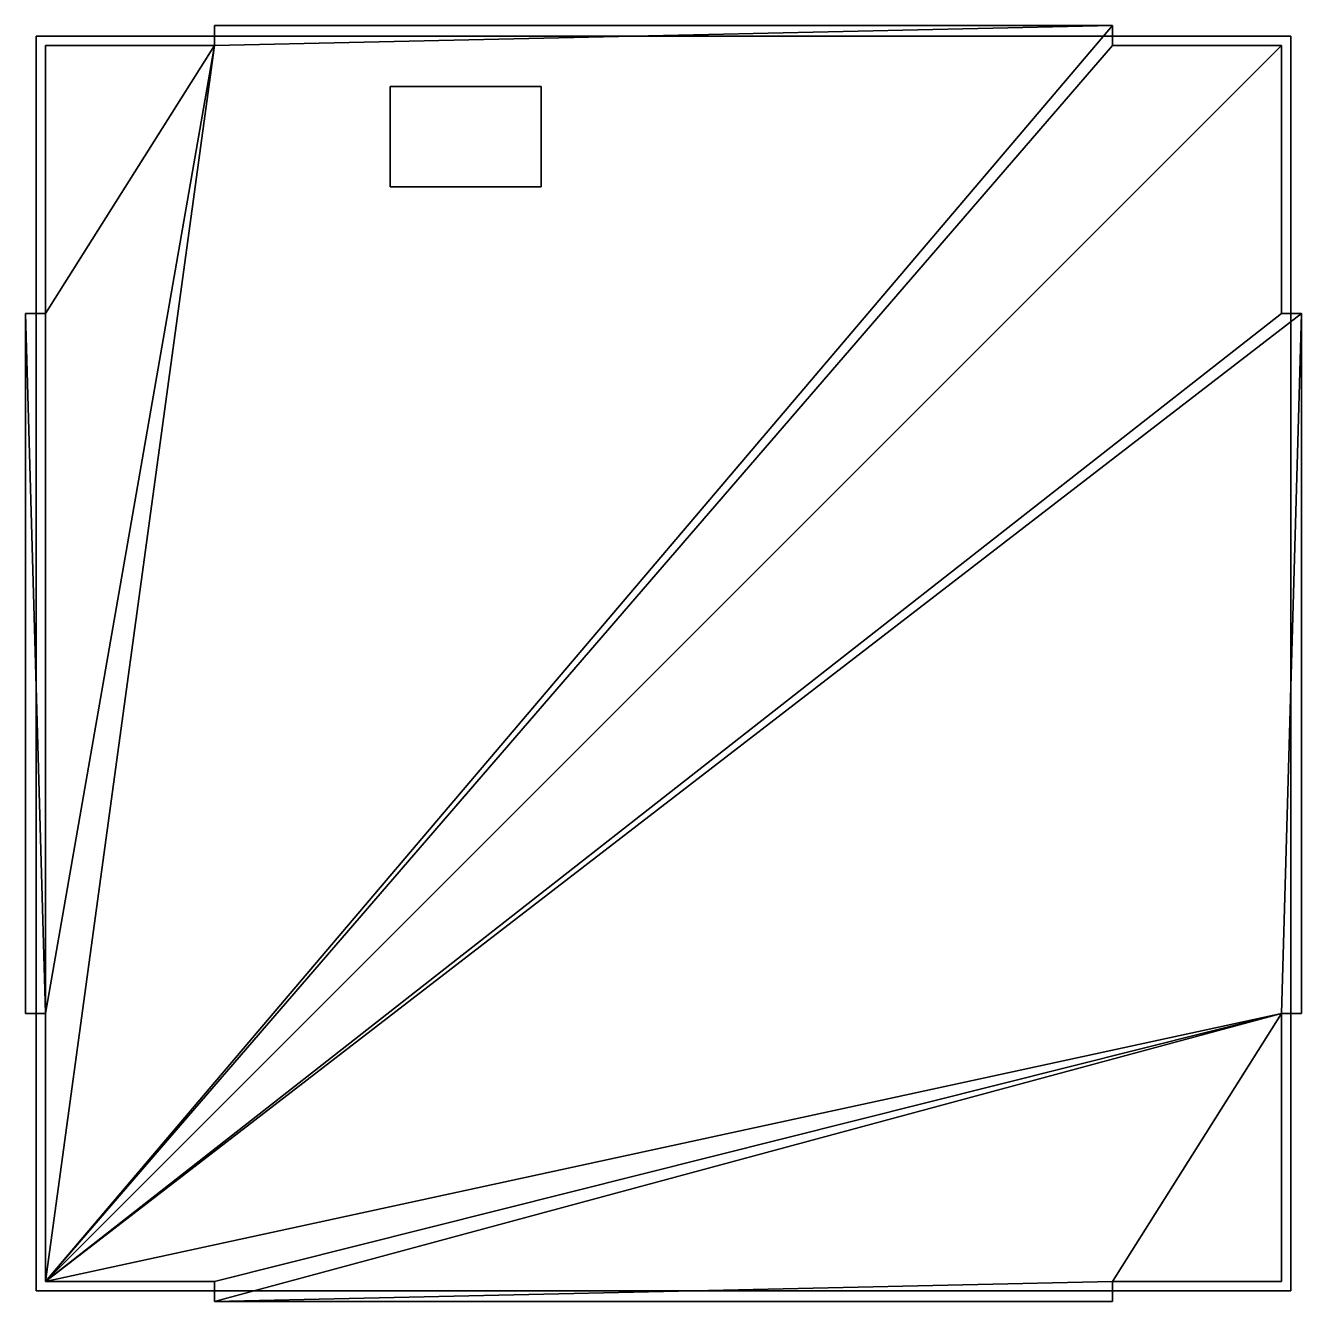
# Model space of a CAD drawing. Extents: x -0.064 to 0.064, y -0.064 to 0.064.
import ezdxf

# ---------------------------------------------------------------- set-up
doc = ezdxf.new("R2010")
doc.units = 0

# ---------------------------------------------------------------- blocks, each defined once
blk = doc.blocks.new('TOP_SILKSCREEN_Polygon_83')
at = {"layer": '2', "color": 2}
for points in [[(-0.02719, 0.04743), (-0.02719, 0.05743), (-0.01219, 0.05743), (-0.01219, 0.04743)], [(-0.02719, 0.04743, 0.032), (-0.02719, 0.05743, 0.032), (-0.01219, 0.05743, 0.032), (-0.01219, 0.04743, 0.032)], [(-0.02719, 0.04743), (-0.02719, 0.05743), (-0.02719, 0.05743, 0.032), (-0.02719, 0.04743, 0.032)], [(-0.02719, 0.05743), (-0.01219, 0.05743), (-0.01219, 0.05743, 0.032), (-0.02719, 0.05743, 0.032)], [(-0.01219, 0.05743), (-0.01219, 0.04743), (-0.01219, 0.04743, 0.032), (-0.01219, 0.05743, 0.032)], [(-0.01219, 0.04743), (-0.02719, 0.04743), (-0.02719, 0.04743, 0.032), (-0.01219, 0.04743, 0.032)]]:
    blk.add_3dface(points, dxfattribs=at)
blk = doc.blocks.new('TOP_PLACE_BOUND_Polygon_117')
at = {"layer": '8', "color": 8}
for points in [[(-0.0615, -0.0615), (-0.04469, 0.0615), (0.04469, 0.0635)], [(-0.0615, -0.0615), (0.04469, 0.0635), (0.04469, 0.0615)], [(-0.0615, -0.0615, 0.032), (-0.04469, 0.0615, 0.032), (0.04469, 0.0635, 0.032)], [(-0.0615, -0.0615, 0.032), (0.04469, 0.0635, 0.032), (0.04469, 0.0615, 0.032)], [(-0.04469, 0.0615), (-0.04469, 0.0635), (0.04469, 0.0635)], [(-0.04469, 0.0615, 0.032), (-0.04469, 0.0635, 0.032), (0.04469, 0.0635, 0.032)], [(-0.04469, 0.0615), (-0.04469, 0.0635), (-0.04469, 0.0635, 0.032), (-0.04469, 0.0615, 0.032)], [(-0.04469, 0.0635), (0.04469, 0.0635), (0.04469, 0.0635, 0.032), (-0.04469, 0.0635, 0.032)], [(0.04469, 0.0635), (0.04469, 0.0615), (0.04469, 0.0615, 0.032), (0.04469, 0.0635, 0.032)], [(-0.0615, -0.0615), (-0.0615, -0.03484), (-0.04469, 0.0615)], [(-0.0615, -0.03484), (-0.0615, 0.03484), (-0.04469, 0.0615)], [(-0.0615, 0.03484), (-0.0615, 0.0615), (-0.04469, 0.0615)], [(-0.0615, -0.0615), (0.04469, 0.0615), (0.0615, 0.0615)], [(-0.0615, -0.0615), (0.0615, 0.0615), (0.0615, 0.03484)], [(-0.0615, -0.0615, 0.032), (-0.0615, -0.03484, 0.032), (-0.04469, 0.0615, 0.032)], [(-0.0615, -0.03484, 0.032), (-0.0615, 0.03484, 0.032), (-0.04469, 0.0615, 0.032)], [(-0.0615, 0.03484, 0.032), (-0.0615, 0.0615, 0.032), (-0.04469, 0.0615, 0.032)], [(-0.0615, -0.0615, 0.032), (0.04469, 0.0615, 0.032), (0.0615, 0.0615, 0.032)], [(-0.0615, -0.0615, 0.032), (0.0615, 0.0615, 0.032), (0.0615, 0.03484, 0.032)], [(-0.0615, 0.03484), (-0.0615, 0.0615), (-0.0615, 0.0615, 0.032), (-0.0615, 0.03484, 0.032)], [(-0.0615, 0.0615), (-0.04469, 0.0615), (-0.04469, 0.0615, 0.032), (-0.0615, 0.0615, 0.032)], [(0.04469, 0.0615), (0.0615, 0.0615), (0.0615, 0.0615, 0.032), (0.04469, 0.0615, 0.032)], [(0.0615, 0.0615), (0.0615, 0.03484), (0.0615, 0.03484, 0.032), (0.0615, 0.0615, 0.032)], [(-0.0615, -0.03484), (-0.0635, -0.03484), (-0.0635, 0.03484)], [(-0.0615, -0.03484), (-0.0635, 0.03484), (-0.0615, 0.03484)], [(-0.0615, -0.03484, 0.032), (-0.0635, -0.03484, 0.032), (-0.0635, 0.03484, 0.032)], [(-0.0615, -0.03484, 0.032), (-0.0635, 0.03484, 0.032), (-0.0615, 0.03484, 0.032)], [(-0.0635, -0.03484), (-0.0635, 0.03484), (-0.0635, 0.03484, 0.032), (-0.0635, -0.03484, 0.032)], [(-0.0635, 0.03484), (-0.0615, 0.03484), (-0.0615, 0.03484, 0.032), (-0.0635, 0.03484, 0.032)], [(-0.0615, -0.0615), (0.0615, 0.03484), (0.0635, 0.03484)], [(-0.0615, -0.0615), (0.0635, 0.03484), (0.0615, -0.03484)], [(-0.0615, -0.0615, 0.032), (0.0615, 0.03484, 0.032), (0.0635, 0.03484, 0.032)], [(-0.0615, -0.0615, 0.032), (0.0635, 0.03484, 0.032), (0.0615, -0.03484, 0.032)], [(0.0635, 0.03484), (0.0635, -0.03484), (0.0615, -0.03484)], [(0.0635, 0.03484, 0.032), (0.0635, -0.03484, 0.032), (0.0615, -0.03484, 0.032)], [(0.0615, 0.03484), (0.0635, 0.03484), (0.0635, 0.03484, 0.032), (0.0615, 0.03484, 0.032)], [(0.0635, 0.03484), (0.0635, -0.03484), (0.0635, -0.03484, 0.032), (0.0635, 0.03484, 0.032)], [(-0.0615, -0.03484), (-0.0635, -0.03484), (-0.0635, -0.03484, 0.032), (-0.0615, -0.03484, 0.032)], [(-0.0615, -0.0615), (0.0615, -0.03484), (-0.04469, -0.0615)], [(-0.0615, -0.0615, 0.032), (0.0615, -0.03484, 0.032), (-0.04469, -0.0615, 0.032)], [(-0.0615, -0.0615), (-0.0615, -0.03484), (-0.0615, -0.03484, 0.032), (-0.0615, -0.0615, 0.032)], [(0.0615, -0.03484), (0.04469, -0.0615), (-0.04469, -0.0635)], [(0.0615, -0.03484), (-0.04469, -0.0635), (-0.04469, -0.0615)], [(0.0615, -0.03484, 0.032), (0.04469, -0.0615, 0.032), (-0.04469, -0.0635, 0.032)], [(0.0615, -0.03484, 0.032), (-0.04469, -0.0635, 0.032), (-0.04469, -0.0615, 0.032)], [(0.0615, -0.03484), (0.0615, -0.0615), (0.04469, -0.0615)], [(0.0615, -0.03484, 0.032), (0.0615, -0.0615, 0.032), (0.04469, -0.0615, 0.032)], [(0.0635, -0.03484), (0.0615, -0.03484), (0.0615, -0.03484, 0.032), (0.0635, -0.03484, 0.032)], [(0.0615, -0.03484), (0.0615, -0.0615), (0.0615, -0.0615, 0.032), (0.0615, -0.03484, 0.032)], [(-0.04469, -0.0615), (-0.0615, -0.0615), (-0.0615, -0.0615, 0.032), (-0.04469, -0.0615, 0.032)], [(0.04469, -0.0615), (0.04469, -0.0635), (-0.04469, -0.0635)], [(0.04469, -0.0615, 0.032), (0.04469, -0.0635, 0.032), (-0.04469, -0.0635, 0.032)], [(-0.04469, -0.0635), (-0.04469, -0.0615), (-0.04469, -0.0615, 0.032), (-0.04469, -0.0635, 0.032)], [(0.0615, -0.0615), (0.04469, -0.0615), (0.04469, -0.0615, 0.032), (0.0615, -0.0615, 0.032)], [(0.04469, -0.0615), (0.04469, -0.0635), (0.04469, -0.0635, 0.032), (0.04469, -0.0615, 0.032)], [(0.04469, -0.0635), (-0.04469, -0.0635), (-0.04469, -0.0635, 0.032), (0.04469, -0.0635, 0.032)]]:
    blk.add_3dface(points, dxfattribs=at)
blk = doc.blocks.new('TOP_VALOR_Polygon_144')
at = {"layer": '23', "color": 23}
for points in [[(-0.06243, -0.06243), (-0.06243, 0.06243), (0.06243, 0.06243), (0.06243, -0.06243)], [(-0.06243, -0.06243, 0.032), (-0.06243, 0.06243, 0.032), (0.06243, 0.06243, 0.032), (0.06243, -0.06243, 0.032)], [(-0.06243, -0.06243), (-0.06243, 0.06243), (-0.06243, 0.06243, 0.032), (-0.06243, -0.06243, 0.032)], [(-0.06243, 0.06243), (0.06243, 0.06243), (0.06243, 0.06243, 0.032), (-0.06243, 0.06243, 0.032)], [(0.06243, 0.06243), (0.06243, -0.06243), (0.06243, -0.06243, 0.032), (0.06243, 0.06243, 0.032)], [(0.06243, -0.06243), (-0.06243, -0.06243), (-0.06243, -0.06243, 0.032), (0.06243, -0.06243, 0.032)]]:
    blk.add_3dface(points, dxfattribs=at)

msp = doc.modelspace()

# ---------------------------------------------------------------- block references
at = {"layer": '2'}
msp.add_blockref('TOP_SILKSCREEN_Polygon_83', (0, 0), dxfattribs=at)
at = {"layer": '23'}
msp.add_blockref('TOP_VALOR_Polygon_144', (0, 0), dxfattribs=at)
at = {"layer": '8'}
msp.add_blockref('TOP_PLACE_BOUND_Polygon_117', (0, 0), dxfattribs=at)

doc.saveas('drawing.dxf')
